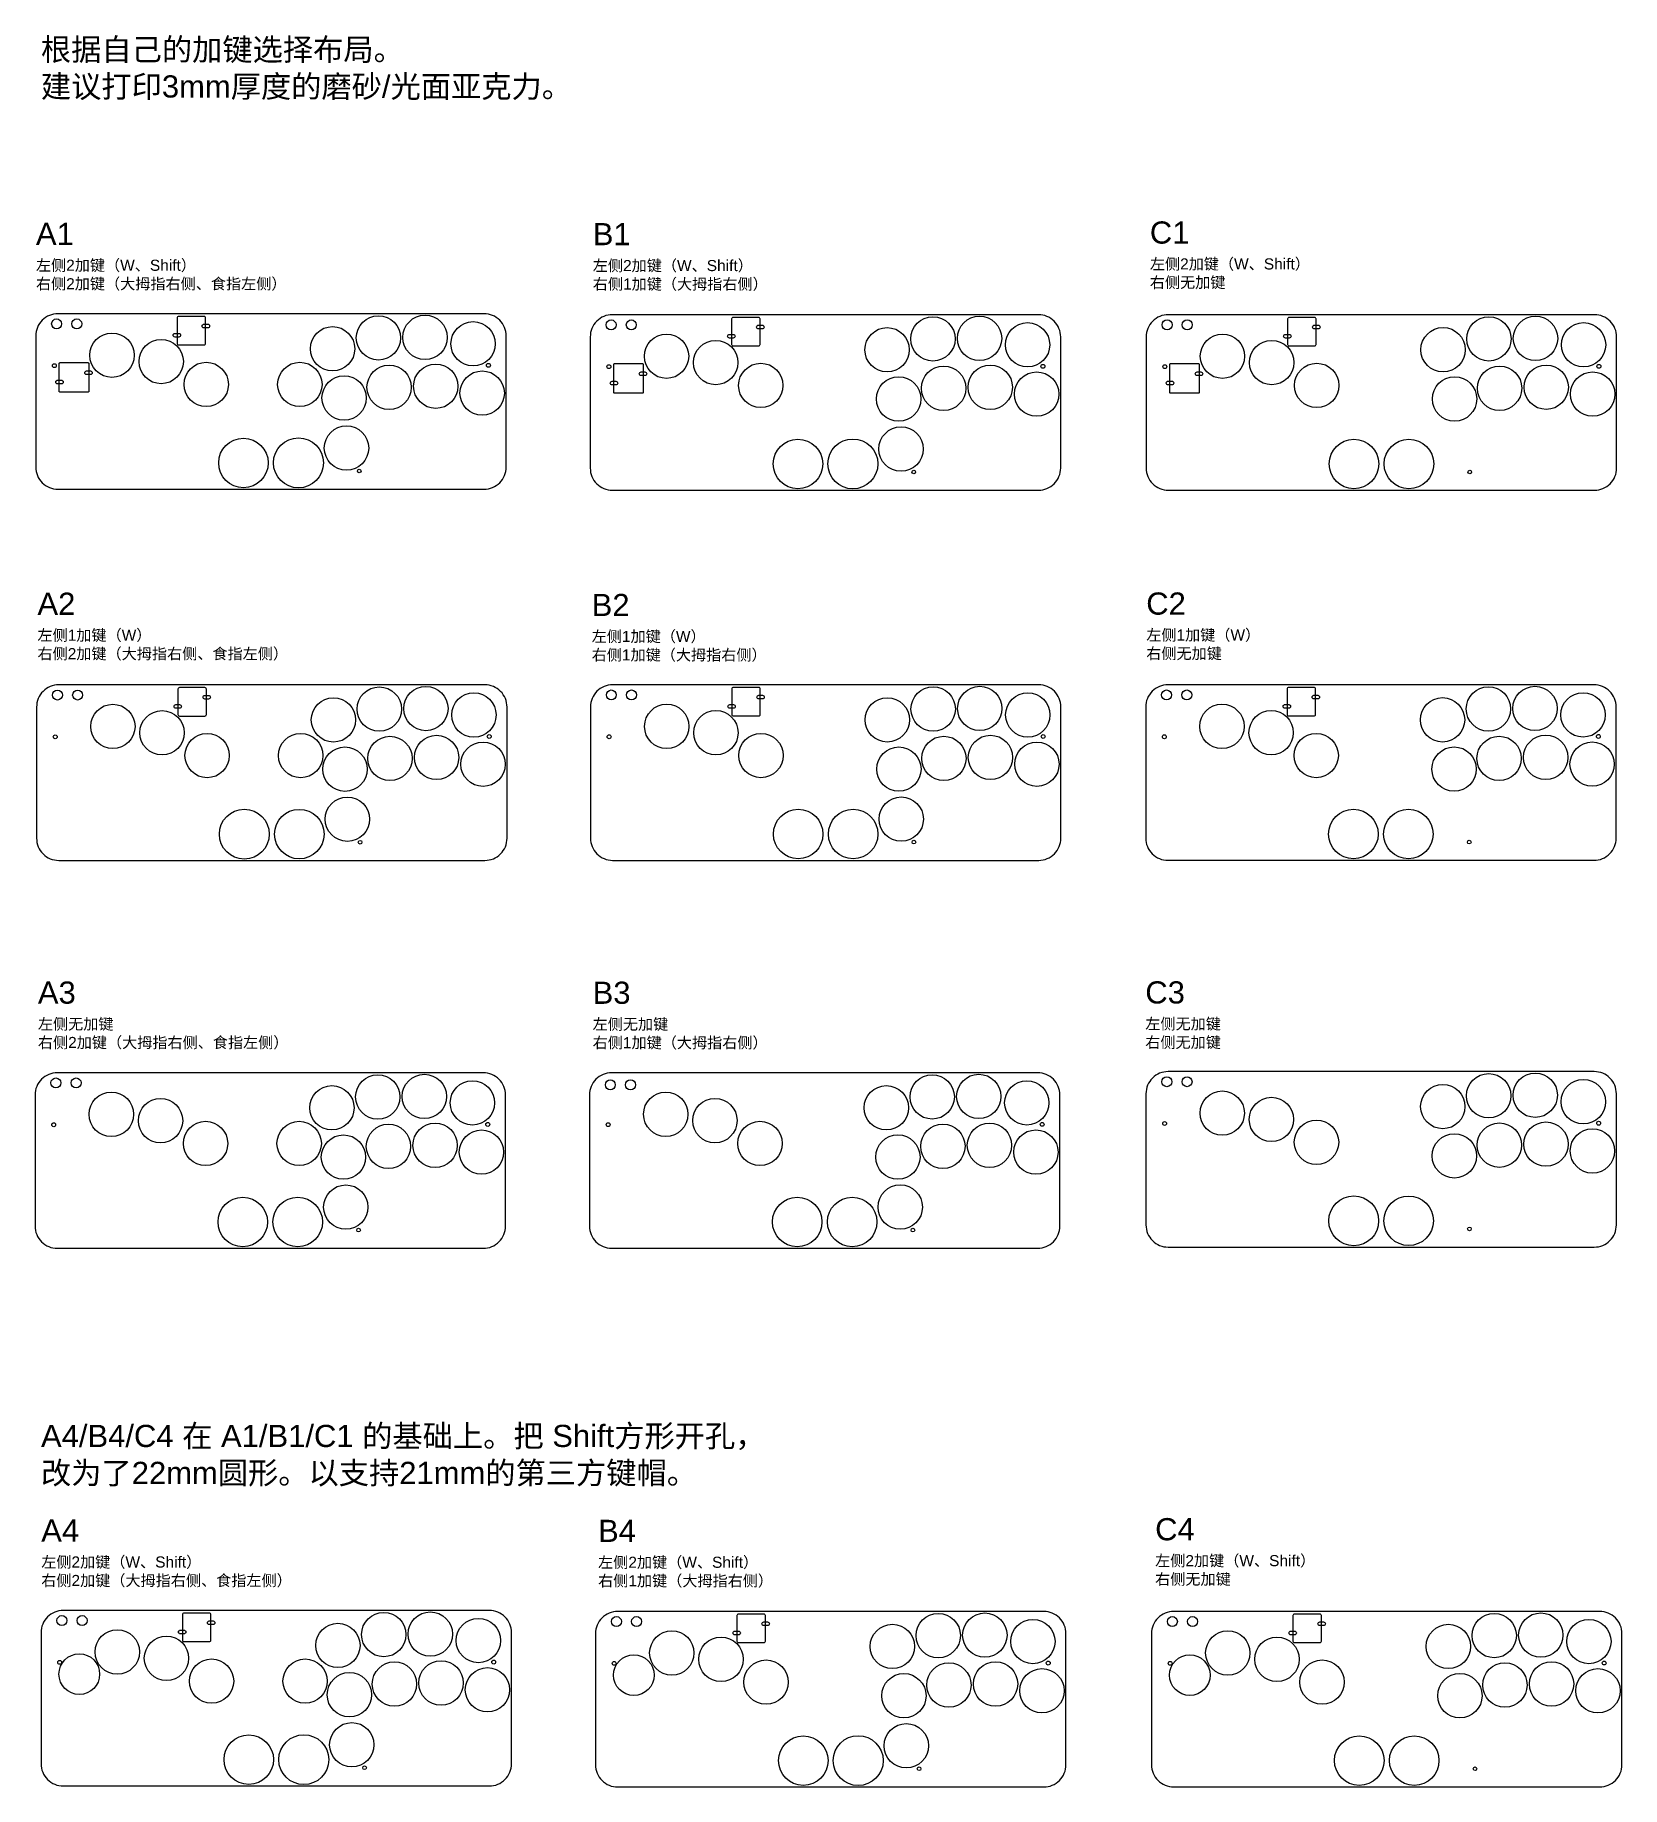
# Model space of a CAD drawing. Header units: millimetres. Extents: x -844 to 15, y 1424 to 2372.
import ezdxf

# ---------------------------------------------------------------- set-up
doc = ezdxf.new("R2010")
doc.units = ezdxf.units.MM
doc.layers.add('01 外壳', color=7, linetype='Continuous')
doc.layers.add('限位器', color=7, linetype='Continuous')
doc.styles.get("Standard").update_dxf_attribs({"font": 'Arial.ttf'})

msp = doc.modelspace()

# ---------------------------------------------------------------- linework, layer by layer
for points in [[(-843.49, 2138.57, 0.414214), (-831.49, 2126.57), (-600.89, 2126.57, 0.414214), (-588.89, 2138.57), (-588.89, 2209.57, 0.414214), (-600.89, 2221.57), (-831.49, 2221.57, 0.414214), (-843.49, 2209.57)], [(-766.96, 2205.5, 0.414214), (-766.16, 2204.7), (-752.36, 2204.7, 0.414214), (-751.56, 2205.5), (-751.56, 2219.3, 0.414214), (-752.36, 2220.1), (-766.16, 2220.1, 0.414214), (-766.96, 2219.3)], [(-543.4, 2138.03, 0.414214), (-531.4, 2126.03), (-300.8, 2126.03, 0.414214), (-288.8, 2138.03), (-288.8, 2209.03, 0.414214), (-300.8, 2221.03), (-531.4, 2221.03, 0.414214), (-543.4, 2209.03)], [(-466.88, 2204.96, 0.414214), (-466.08, 2204.16), (-452.28, 2204.16, 0.414214), (-451.48, 2204.96), (-451.48, 2218.76, 0.414214), (-452.28, 2219.56), (-466.08, 2219.56, 0.414214), (-466.88, 2218.76)], [(-242.52, 2138.04, 0.414214), (-230.52, 2126.04), (0.08, 2126.04, 0.414214), (12.08, 2138.04), (12.08, 2209.04, 0.414214), (0.08, 2221.04), (-230.52, 2221.04, 0.414214), (-242.52, 2209.04)], [(-165.99, 2204.96, 0.414214), (-165.19, 2204.16), (-151.39, 2204.16, 0.414214), (-150.59, 2204.96), (-150.59, 2218.76, 0.414214), (-151.39, 2219.56), (-165.19, 2219.56, 0.414214), (-165.99, 2218.76)], [(-843.03, 1937.69, 0.414214), (-831.03, 1925.69), (-600.43, 1925.69, 0.414214), (-588.43, 1937.69), (-588.43, 2008.69, 0.414214), (-600.43, 2020.69), (-831.03, 2020.69, 0.414214), (-843.03, 2008.69)], [(-543.28, 1937.72, 0.414214), (-531.28, 1925.72), (-300.68, 1925.72, 0.414214), (-288.68, 1937.72), (-288.68, 2008.72, 0.414214), (-300.68, 2020.72), (-531.28, 2020.72, 0.414214), (-543.28, 2008.72)], [(-242.8, 1937.73, 0.414214), (-230.8, 1925.73), (-0.2, 1925.73, 0.414214), (11.8, 1937.73), (11.8, 2008.73, 0.414214), (-0.2, 2020.73), (-230.8, 2020.73, 0.414214), (-242.8, 2008.73)], [(-766.5, 2004.62, 0.414214), (-765.7, 2003.82), (-751.9, 2003.82, 0.414214), (-751.1, 2004.62), (-751.1, 2018.42, 0.414214), (-751.9, 2019.22), (-765.7, 2019.22, 0.414214), (-766.5, 2018.42)], [(-466.75, 2004.65, 0.414214), (-465.95, 2003.85), (-452.15, 2003.85, 0.414214), (-451.35, 2004.65), (-451.35, 2018.45, 0.414214), (-452.15, 2019.25), (-465.95, 2019.25, 0.414214), (-466.75, 2018.45)], [(-166.27, 2004.66, 0.414214), (-165.47, 2003.86), (-151.67, 2003.86, 0.414214), (-150.87, 2004.66), (-150.87, 2018.46, 0.414214), (-151.67, 2019.26), (-165.47, 2019.26, 0.414214), (-166.27, 2018.46)], [(-242.65, 1728.4, 0.414214), (-230.65, 1716.4), (-0.05, 1716.4, 0.414214), (11.95, 1728.4), (11.95, 1799.4, 0.414214), (-0.05, 1811.4), (-230.65, 1811.4, 0.414214), (-242.65, 1799.4)], [(-843.86, 1727.75, 0.414214), (-831.86, 1715.75), (-601.26, 1715.75, 0.414214), (-589.26, 1727.75), (-589.26, 1798.75, 0.414214), (-601.26, 1810.75), (-831.86, 1810.75, 0.414214), (-843.86, 1798.75)], [(-543.82, 1727.77, 0.414214), (-531.82, 1715.77), (-301.22, 1715.77, 0.414214), (-289.22, 1727.77), (-289.22, 1798.77, 0.414214), (-301.22, 1810.77), (-531.82, 1810.77, 0.414214), (-543.82, 1798.77)], [(-840.62, 1436.76, 0.414214), (-828.62, 1424.76), (-598.02, 1424.76, 0.414214), (-586.02, 1436.76), (-586.02, 1507.76, 0.414214), (-598.02, 1519.76), (-828.62, 1519.76, 0.414214), (-840.62, 1507.76)], [(-764.09, 1503.69, 0.414214), (-763.29, 1502.89), (-749.49, 1502.89, 0.414214), (-748.69, 1503.69), (-748.69, 1517.49, 0.414214), (-749.49, 1518.29), (-763.29, 1518.29, 0.414214), (-764.09, 1517.49)], [(-540.53, 1436.22, 0.414214), (-528.53, 1424.22), (-297.93, 1424.22, 0.414214), (-285.93, 1436.22), (-285.93, 1507.22, 0.414214), (-297.93, 1519.22), (-528.53, 1519.22, 0.414214), (-540.53, 1507.22)], [(-464, 1503.15, 0.414214), (-463.2, 1502.35), (-449.4, 1502.35, 0.414214), (-448.6, 1503.15), (-448.6, 1516.95, 0.414214), (-449.4, 1517.75), (-463.2, 1517.75, 0.414214), (-464, 1516.95)], [(-239.65, 1436.23, 0.414214), (-227.65, 1424.23), (2.95, 1424.23, 0.414214), (14.95, 1436.23), (14.95, 1507.23, 0.414214), (2.95, 1519.23), (-227.65, 1519.23, 0.414214), (-239.65, 1507.23)], [(-163.12, 1503.16, 0.414214), (-162.32, 1502.36), (-148.52, 1502.36, 0.414214), (-147.72, 1503.16), (-147.72, 1516.96, 0.414214), (-148.52, 1517.76), (-162.32, 1517.76, 0.414214), (-163.12, 1516.96)]]:
    msp.add_lwpolyline(points, format="xyb", close=True)
for centre, radius in [((-731.06, 2140.81), 13.4), ((-430.98, 2140.26), 13.4), ((-130.1, 2140.27), 13.4), ((-100.35, 2140.27), 13.4), ((-700.85, 1939.92), 13.4), ((-430.86, 1939.95), 13.4), ((-401.11, 1939.95), 13.4), ((-130.38, 1939.97), 13.4), ((-100.63, 1939.97), 13.4), ((-731.43, 1729.99), 13.4), ((-701.68, 1729.99), 13.4), ((-431.39, 1730.01), 13.4), ((-401.64, 1730.01), 13.4), ((-100.48, 1730.63), 13.4), ((-819.9, 1485.28), 11), ((-519.81, 1484.74), 11), ((-218.93, 1484.75), 11), ((-728.19, 1439), 13.4), ((-428.11, 1438.46), 13.4), ((-127.22, 1438.47), 13.4), ((-97.48, 1438.47), 13.4)]:
    msp.add_circle(centre, radius)
at = {"transparency": 33554687}
for centre in [(-668.42, 2136.43), (-368.33, 2135.89), (-67.45, 2135.89), (-667.95, 1935.55), (-368.21, 1935.57), (-67.73, 1935.59), (-668.78, 1725.61), (-368.74, 1725.63), (-67.58, 1726.25), (-665.55, 1434.62), (-365.46, 1434.08), (-64.58, 1434.09)]:
    msp.add_circle(centre, 1, dxfattribs=at)
at = {"layer": '01 外壳', "transparency": 33554687}
for centre, radius in [((-832.19, 2216.07), 2.7), ((-821.27, 2216.07), 2.7), ((-658.01, 2208.48), 12), ((-632.81, 2208.76), 12), ((-357.93, 2207.94), 12), ((-332.72, 2208.22), 12), ((-57.05, 2207.95), 12), ((-31.84, 2208.23), 12), ((-802.21, 2199.08), 12), ((-682.84, 2202.61), 12), ((-606.8, 2205.27), 12), ((-532.1, 2215.53), 2.7), ((-521.18, 2215.53), 2.7), ((-502.12, 2198.54), 12), ((-382.75, 2202.07), 12), ((-306.72, 2204.73), 12), ((-231.22, 2215.54), 2.7), ((-220.3, 2215.54), 2.7), ((-201.24, 2198.55), 12), ((-81.87, 2202.08), 12), ((-5.83, 2204.73), 12), ((-775.59, 2195.66), 12), ((-475.5, 2195.11), 12), ((-174.62, 2195.12), 12), ((-833.39, 2193.45), 1.05), ((-751.2, 2183.3), 12), ((-700.56, 2183.3), 12), ((-652.24, 2181.74), 12), ((-627.01, 2182.3), 12), ((-601.88, 2178.62), 12), ((-598.5, 2193.62), 1.05), ((-533.3, 2192.91), 1.05), ((-451.12, 2182.76), 12), ((-352.15, 2181.2), 12), ((-326.92, 2181.75), 12), ((-298.41, 2193.08), 1.05), ((-232.42, 2192.92), 1.05), ((-150.24, 2182.77), 12), ((-51.27, 2181.21), 12), ((-26.04, 2181.76), 12), ((2.47, 2193.08), 1.05), ((-676.59, 2175.96), 12), ((-376.5, 2175.41), 12), ((-301.8, 2178.07), 12), ((-75.62, 2175.42), 12), ((-0.91, 2178.08), 12), ((-701.32, 2140.81), 13.5), ((-675.3, 2148.88), 12), ((-401.23, 2140.26), 13.5), ((-375.21, 2148.34), 12), ((-632.34, 2007.88), 12), ((-357.81, 2007.63), 12), ((-332.6, 2007.91), 12), ((-57.33, 2007.64), 12), ((-32.12, 2007.92), 12), ((-831.73, 2015.19), 2.7), ((-820.81, 2015.19), 2.7), ((-801.74, 1998.2), 12), ((-682.37, 2001.73), 12), ((-657.55, 2007.6), 12), ((-606.34, 2004.39), 12), ((-531.98, 2015.22), 2.7), ((-521.06, 2015.22), 2.7), ((-502, 1998.23), 12), ((-382.63, 2001.76), 12), ((-306.59, 2004.41), 12), ((-231.5, 2015.23), 2.7), ((-220.58, 2015.23), 2.7), ((-201.52, 1998.24), 12), ((-82.15, 2001.77), 12), ((-6.11, 2004.43), 12), ((-775.12, 1994.77), 12), ((-475.38, 1994.8), 12), ((-174.9, 1994.82), 12), ((-832.92, 1992.57), 1.05), ((-750.74, 1982.42), 12), ((-700.09, 1982.42), 12), ((-651.77, 1980.86), 12), ((-626.54, 1981.41), 12), ((-598.04, 1992.74), 1.05), ((-533.18, 1992.6), 1.05), ((-451, 1982.45), 12), ((-352.03, 1980.89), 12), ((-326.8, 1981.44), 12), ((-298.29, 1992.76), 1.05), ((-232.7, 1992.61), 1.05), ((-150.52, 1982.46), 12), ((-51.55, 1980.9), 12), ((-26.32, 1981.46), 12), ((2.19, 1992.78), 1.05), ((-676.12, 1975.07), 12), ((-601.42, 1977.73), 12), ((-376.38, 1975.1), 12), ((-301.67, 1977.76), 12), ((-75.9, 1975.12), 12), ((-1.19, 1977.78), 12), ((-730.6, 1939.92), 13.5), ((-674.83, 1948), 12), ((-375.09, 1948.03), 12), ((-832.56, 1805.25), 2.7), ((-821.64, 1805.25), 2.7), ((-683.2, 1791.79), 12), ((-658.38, 1797.66), 12), ((-633.17, 1797.94), 12), ((-607.17, 1794.45), 12), ((-532.52, 1804.22), 2.7), ((-521.6, 1804.22), 2.7), ((-383.16, 1791.81), 12), ((-358.34, 1797.68), 12), ((-333.13, 1797.96), 12), ((-307.13, 1794.47), 12), ((-231.35, 1805.9), 2.7), ((-220.43, 1805.9), 2.7), ((-82, 1792.44), 12), ((-57.18, 1798.31), 12), ((-31.97, 1798.59), 12), ((-5.96, 1795.09), 12), ((-802.57, 1788.26), 12), ((-775.95, 1784.83), 12), ((-502.53, 1788.28), 12), ((-475.91, 1784.85), 12), ((-201.37, 1788.91), 12), ((-174.75, 1785.48), 12), ((-833.75, 1782.63), 1.05), ((-751.57, 1772.48), 12), ((-700.92, 1772.48), 12), ((-652.6, 1770.92), 12), ((-627.37, 1771.48), 12), ((-598.87, 1782.8), 1.05), ((-533.71, 1782.65), 1.05), ((-451.53, 1772.5), 12), ((-352.56, 1770.94), 12), ((-327.33, 1771.49), 12), ((-298.83, 1782.82), 1.05), ((-232.55, 1783.28), 1.05), ((-150.36, 1773.13), 12), ((-51.4, 1771.57), 12), ((-26.17, 1772.12), 12), ((2.34, 1783.44), 1.05), ((-676.96, 1765.13), 12), ((-602.25, 1767.8), 12), ((-376.91, 1765.15), 12), ((-302.21, 1767.82), 12), ((-75.75, 1765.78), 12), ((-1.04, 1768.44), 12), ((-675.67, 1738.06), 12), ((-375.62, 1738.08), 12), ((-130.22, 1730.63), 13.5), ((-655.14, 1506.68), 12), ((-629.94, 1506.96), 12), ((-355.06, 1506.13), 12), ((-329.85, 1506.41), 12), ((-54.18, 1506.14), 12), ((-28.97, 1506.42), 12), ((-829.32, 1514.26), 2.7), ((-818.4, 1514.26), 2.7), ((-799.33, 1497.28), 12), ((-679.97, 1500.81), 12), ((-603.93, 1503.46), 12), ((-529.23, 1513.72), 2.7), ((-518.31, 1513.72), 2.7), ((-499.25, 1496.73), 12), ((-379.88, 1500.26), 12), ((-303.84, 1502.92), 12), ((-228.35, 1513.73), 2.7), ((-217.43, 1513.73), 2.7), ((-198.37, 1496.74), 12), ((-79, 1500.27), 12), ((-2.96, 1502.93), 12), ((-772.72, 1493.85), 12), ((-472.63, 1493.3), 12), ((-171.75, 1493.31), 12), ((-830.52, 1491.64), 1.05), ((-748.33, 1481.49), 12), ((-697.69, 1481.49), 12), ((-649.37, 1479.93), 12), ((-624.14, 1480.49), 12), ((-599.01, 1476.81), 12), ((-595.63, 1491.81), 1.05), ((-530.43, 1491.1), 1.05), ((-448.25, 1480.95), 12), ((-349.28, 1479.39), 12), ((-324.05, 1479.95), 12), ((-295.54, 1491.27), 1.05), ((-229.55, 1491.11), 1.05), ((-147.36, 1480.96), 12), ((-48.4, 1479.4), 12), ((-23.17, 1479.95), 12), ((5.34, 1491.28), 1.05), ((-673.72, 1474.15), 12), ((-373.63, 1473.6), 12), ((-298.92, 1476.27), 12), ((-72.75, 1473.61), 12), ((1.96, 1476.28), 12), ((-698.45, 1439), 13.5), ((-672.43, 1447.07), 12), ((-398.36, 1438.46), 13.5), ((-372.34, 1446.53), 12)]:
    msp.add_circle(centre, radius, dxfattribs=at)
at = {"layer": '限位器', "transparency": 33554687}
for points in [[(-769.11, 2209.9, -0.414214), (-768.11, 2210.9), (-766.11, 2210.9, -0.414214), (-765.11, 2209.9), (-765.11, 2209.9, -0.414214), (-766.11, 2208.9), (-768.11, 2208.9, -0.414214), (-769.11, 2209.9)], [(-753.41, 2214.9, -0.414214), (-752.41, 2215.9), (-750.41, 2215.9, -0.414214), (-749.41, 2214.9), (-749.41, 2214.9, -0.414214), (-750.41, 2213.9), (-752.41, 2213.9, -0.414214), (-753.41, 2214.9)], [(-469.03, 2209.36, -0.414214), (-468.03, 2210.36), (-466.03, 2210.36, -0.414214), (-465.03, 2209.36), (-465.03, 2209.36, -0.414214), (-466.03, 2208.36), (-468.03, 2208.36, -0.414214), (-469.03, 2209.36)], [(-453.33, 2214.36, -0.414214), (-452.33, 2215.36), (-450.33, 2215.36, -0.414214), (-449.33, 2214.36), (-449.33, 2214.36, -0.414214), (-450.33, 2213.36), (-452.33, 2213.36, -0.414214), (-453.33, 2214.36)], [(-168.14, 2209.36, -0.414214), (-167.14, 2210.36), (-165.14, 2210.36, -0.414214), (-164.14, 2209.36), (-164.14, 2209.36, -0.414214), (-165.14, 2208.36), (-167.14, 2208.36, -0.414214), (-168.14, 2209.36)], [(-152.44, 2214.36, -0.414214), (-151.44, 2215.36), (-149.44, 2215.36, -0.414214), (-148.44, 2214.36), (-148.44, 2214.36, -0.414214), (-149.44, 2213.36), (-151.44, 2213.36, -0.414214), (-152.44, 2214.36)], [(-830.77, 2194.69, -0.414214), (-830.37, 2195.09), (-815.17, 2195.09, -0.414214), (-814.77, 2194.69), (-814.77, 2179.49, -0.414214), (-815.17, 2179.09), (-830.37, 2179.09, -0.414214), (-830.77, 2179.49)], [(-816.92, 2189.59, -0.414214), (-815.92, 2190.59), (-813.92, 2190.59, -0.414214), (-812.92, 2189.59), (-812.92, 2189.59, -0.414214), (-813.92, 2188.59), (-815.92, 2188.59, -0.414214), (-816.92, 2189.59)], [(-530.68, 2194.14, -0.414214), (-530.28, 2194.54), (-515.08, 2194.54, -0.414214), (-514.68, 2194.14), (-514.68, 2178.94, -0.414214), (-515.08, 2178.54), (-530.28, 2178.54, -0.414214), (-530.68, 2178.94)], [(-229.8, 2194.15, -0.414214), (-229.4, 2194.55), (-214.2, 2194.55, -0.414214), (-213.8, 2194.15), (-213.8, 2178.95, -0.414214), (-214.2, 2178.55), (-229.4, 2178.55, -0.414214), (-229.8, 2178.95)], [(-832.62, 2184.59, -0.414214), (-831.62, 2185.59), (-829.62, 2185.59, -0.414214), (-828.62, 2184.59), (-828.62, 2184.59, -0.414214), (-829.62, 2183.59), (-831.62, 2183.59, -0.414214), (-832.62, 2184.59)], [(-532.53, 2184.04, -0.414214), (-531.53, 2185.04), (-529.53, 2185.04, -0.414214), (-528.53, 2184.04), (-528.53, 2184.04, -0.414214), (-529.53, 2183.04), (-531.53, 2183.04, -0.414214), (-532.53, 2184.04)], [(-516.83, 2189.04, -0.414214), (-515.83, 2190.04), (-513.83, 2190.04, -0.414214), (-512.83, 2189.04), (-512.83, 2189.04, -0.414214), (-513.83, 2188.04), (-515.83, 2188.04, -0.414214), (-516.83, 2189.04)], [(-231.65, 2184.05, -0.414214), (-230.65, 2185.05), (-228.65, 2185.05, -0.414214), (-227.65, 2184.05), (-227.65, 2184.05, -0.414214), (-228.65, 2183.05), (-230.65, 2183.05, -0.414214), (-231.65, 2184.05)], [(-215.95, 2189.05, -0.414214), (-214.95, 2190.05), (-212.95, 2190.05, -0.414214), (-211.95, 2189.05), (-211.95, 2189.05, -0.414214), (-212.95, 2188.05), (-214.95, 2188.05, -0.414214), (-215.95, 2189.05)], [(-752.95, 2014.02, -0.414214), (-751.95, 2015.02), (-749.95, 2015.02, -0.414214), (-748.95, 2014.02), (-748.95, 2014.02, -0.414214), (-749.95, 2013.02), (-751.95, 2013.02, -0.414214), (-752.95, 2014.02)], [(-453.2, 2014.05, -0.414214), (-452.2, 2015.05), (-450.2, 2015.05, -0.414214), (-449.2, 2014.05), (-449.2, 2014.05, -0.414214), (-450.2, 2013.05), (-452.2, 2013.05, -0.414214), (-453.2, 2014.05)], [(-152.72, 2014.06, -0.414214), (-151.72, 2015.06), (-149.72, 2015.06, -0.414214), (-148.72, 2014.06), (-148.72, 2014.06, -0.414214), (-149.72, 2013.06), (-151.72, 2013.06, -0.414214), (-152.72, 2014.06)], [(-768.65, 2009.02, -0.414214), (-767.65, 2010.02), (-765.65, 2010.02, -0.414214), (-764.65, 2009.02), (-764.65, 2009.02, -0.414214), (-765.65, 2008.02), (-767.65, 2008.02, -0.414214), (-768.65, 2009.02)], [(-468.9, 2009.05, -0.414214), (-467.9, 2010.05), (-465.9, 2010.05, -0.414214), (-464.9, 2009.05), (-464.9, 2009.05, -0.414214), (-465.9, 2008.05), (-467.9, 2008.05, -0.414214), (-468.9, 2009.05)], [(-168.42, 2009.06, -0.414214), (-167.42, 2010.06), (-165.42, 2010.06, -0.414214), (-164.42, 2009.06), (-164.42, 2009.06, -0.414214), (-165.42, 2008.06), (-167.42, 2008.06, -0.414214), (-168.42, 2009.06)], [(-766.24, 1508.09, -0.414214), (-765.24, 1509.09), (-763.24, 1509.09, -0.414214), (-762.24, 1508.09), (-762.24, 1508.09, -0.414214), (-763.24, 1507.09), (-765.24, 1507.09, -0.414214), (-766.24, 1508.09)], [(-750.54, 1513.09, -0.414214), (-749.54, 1514.09), (-747.54, 1514.09, -0.414214), (-746.54, 1513.09), (-746.54, 1513.09, -0.414214), (-747.54, 1512.09), (-749.54, 1512.09, -0.414214), (-750.54, 1513.09)], [(-466.15, 1507.55, -0.414214), (-465.15, 1508.55), (-463.15, 1508.55, -0.414214), (-462.15, 1507.55), (-462.15, 1507.55, -0.414214), (-463.15, 1506.55), (-465.15, 1506.55, -0.414214), (-466.15, 1507.55)], [(-450.45, 1512.55, -0.414214), (-449.45, 1513.55), (-447.45, 1513.55, -0.414214), (-446.45, 1512.55), (-446.45, 1512.55, -0.414214), (-447.45, 1511.55), (-449.45, 1511.55, -0.414214), (-450.45, 1512.55)], [(-165.27, 1507.56, -0.414214), (-164.27, 1508.56), (-162.27, 1508.56, -0.414214), (-161.27, 1507.56), (-161.27, 1507.56, -0.414214), (-162.27, 1506.56), (-164.27, 1506.56, -0.414214), (-165.27, 1507.56)], [(-149.57, 1512.56, -0.414214), (-148.57, 1513.56), (-146.57, 1513.56, -0.414214), (-145.57, 1512.56), (-145.57, 1512.56, -0.414214), (-146.57, 1511.56), (-148.57, 1511.56, -0.414214), (-149.57, 1512.56)]]:
    msp.add_lwpolyline(points, format="xyb", close=True, dxfattribs=at)

# ---------------------------------------------------------------- texts
at = {"char_height": 6, "attachment_point": 1}
for s, width, heights, insert in [('\\pxql;{\\fArial Unicode MS|b0|i0|c134|p0;\\H2x;根据自己的加键选择布局。\\P建议打印3mm厚度的磨砂/光面亚克力。}', 353.8331, [51.98], (-840.69, 2370.58)), ('\\pxql;{\\fArial Unicode MS|b0|i0|c0|p0;\\H2x;A1\\fArial Unicode MS|b0|i0|c134|p0;\\H0.5x;\\P左侧2加键（W、Shift）\\P右侧2加键（大拇指右侧、食指左侧）}', 173.2414, [38.7], (-843.38, 2270.79)), ('\\pxql;{\\fArial Unicode MS|b0|i0|c134|p0;\\H2x;B1\\P\\H0.5x;左侧2加键（W、Shift）\\P右侧1加键（大拇指右侧）}', 173.2414, [38.7], (-542.02, 2270.64)), ('\\pxql;{\\fArial Unicode MS|b0|i0|c134|p0;\\H2x;C1\\P\\H0.5x;左侧2加键（W、Shift）\\P右侧无加键}', 173.2414, [38.7], (-240.55, 2271.51)), ('\\pxql;{\\fArial Unicode MS|b0|i0|c0|p0;\\H2x;A\\fArial Unicode MS|b0|i0|c134|p0;2\\P\\H0.5x;左侧1加键（W）\\P右侧2加键（大拇指右侧、食指左侧）}', 173.2414, [38.7], (-842.54, 2070.59)), ('\\pxql;{\\fArial Unicode MS|b0|i0|c134|p0;\\H2x;B2\\P\\H0.5x;左侧1加键（W）\\P右侧1加键（大拇指右侧）}', 173.2414, [38.7], (-542.61, 2069.93)), ('\\pxql;{\\fArial Unicode MS|b0|i0|c134|p0;\\H2x;C2\\P\\H0.5x;左侧1加键（W）\\P右侧无加键}', 173.2414, [38.7], (-242.5, 2070.7)), ('\\pxql;{\\fArial Unicode MS|b0|i0|c0|p0;\\H2x;A\\fArial Unicode MS|b0|i0|c134|p0;3\\P\\H0.5x;左侧无加键\\P右侧2加键（大拇指右侧、食指左侧）}', 173.2414, [38.7], (-842.32, 1860.15)), ('\\pxql;{\\fArial Unicode MS|b0|i0|c134|p0;\\H2x;B3\\P\\H0.5x;左侧无加键\\P右侧1加键（大拇指右侧）}', 173.2414, [38.7], (-542.09, 1860.06)), ('\\pxql;{\\fArial Unicode MS|b0|i0|c134|p0;\\H2x;C3\\H0.5x;\\P左侧无加键\\P右侧无加键}', 173.2414, [38.7], (-243.01, 1860.24)), ('\\pxql;{\\fArial Unicode MS|b0|i0|c0|p0;\\H2x;A4/B4/C4 \\fArial Unicode MS|b0|i0|c134|p0;在 A\\fArial Unicode MS|b0|i0|c0|p0;1/B1/C1\\fArial Unicode MS|b0|i0|c134|p0; 的基础上。把 Shift方形开孔，\\P改为了22mm圆形。以支持21mm的第三方键帽。}', 552.5121, [48.14], (-840.64, 1620.2)), ('\\pxql;{\\fArial Unicode MS|b0|i0|c0|p0;\\H2x;A4\\fArial Unicode MS|b0|i0|c134|p0;\\H0.5x;\\P左侧2加键（W、Shift）\\P右侧2加键（大拇指右侧、食指左侧）}', 173.2414, [38.7], (-840.51, 1568.98)), ('\\pxql;{\\fArial Unicode MS|b0|i0|c134|p0;\\H2x;B\\fArial Unicode MS|b0|i0|c0|p0;4\\fArial Unicode MS|b0|i0|c134|p0;\\P\\H0.5x;左侧2加键（W、Shift）\\P右侧1加键（大拇指右侧）}', 173.2414, [38.7], (-539.15, 1568.83)), ('\\pxql;{\\fArial Unicode MS|b0|i0|c134|p0;\\H2x;C\\fArial Unicode MS|b0|i0|c0|p0;4\\fArial Unicode MS|b0|i0|c134|p0;\\P\\H0.5x;左侧2加键（W、Shift）\\P右侧无加键}', 173.2414, [38.7], (-237.68, 1569.71))]:
    msp.add_mtext_dynamic_manual_height_columns(s, width=width, gutter_width=12.5, heights=heights, dxfattribs=dict(at, insert=insert))

doc.saveas('drawing.dxf')
